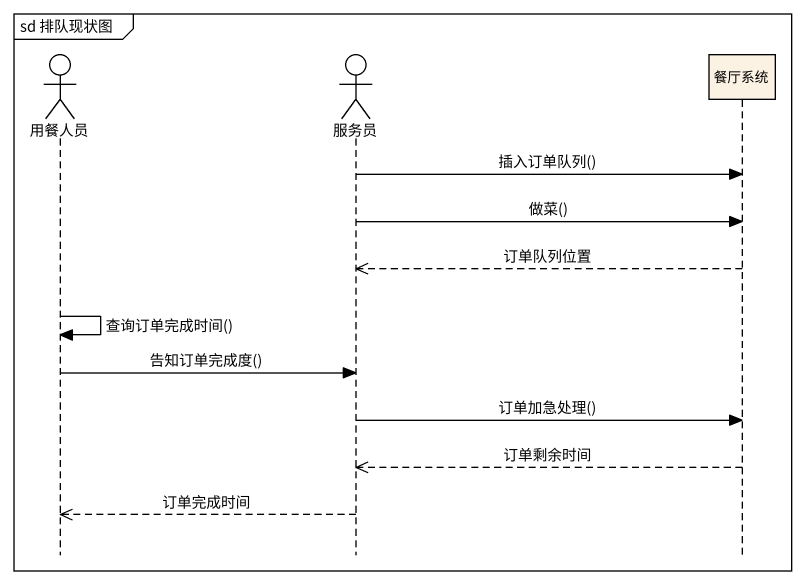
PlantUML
@startuml
mainframe sd 排队现状图
hide footbox
actor 用餐人员
actor 服务员
participant 餐厅系统

服务员 -> 餐厅系统 : 插入订单队列()
服务员 -> 餐厅系统 : 做菜()
餐厅系统 -->> 服务员 : 订单队列位置
用餐人员 -> 用餐人员 : 查询订单完成时间()
用餐人员 -> 服务员 : 告知订单完成度()
服务员 -> 餐厅系统 : 订单加急处理()
餐厅系统 -->> 服务员 : 订单剩余时间
服务员 -->> 用餐人员 : 订单完成时间
@enduml
